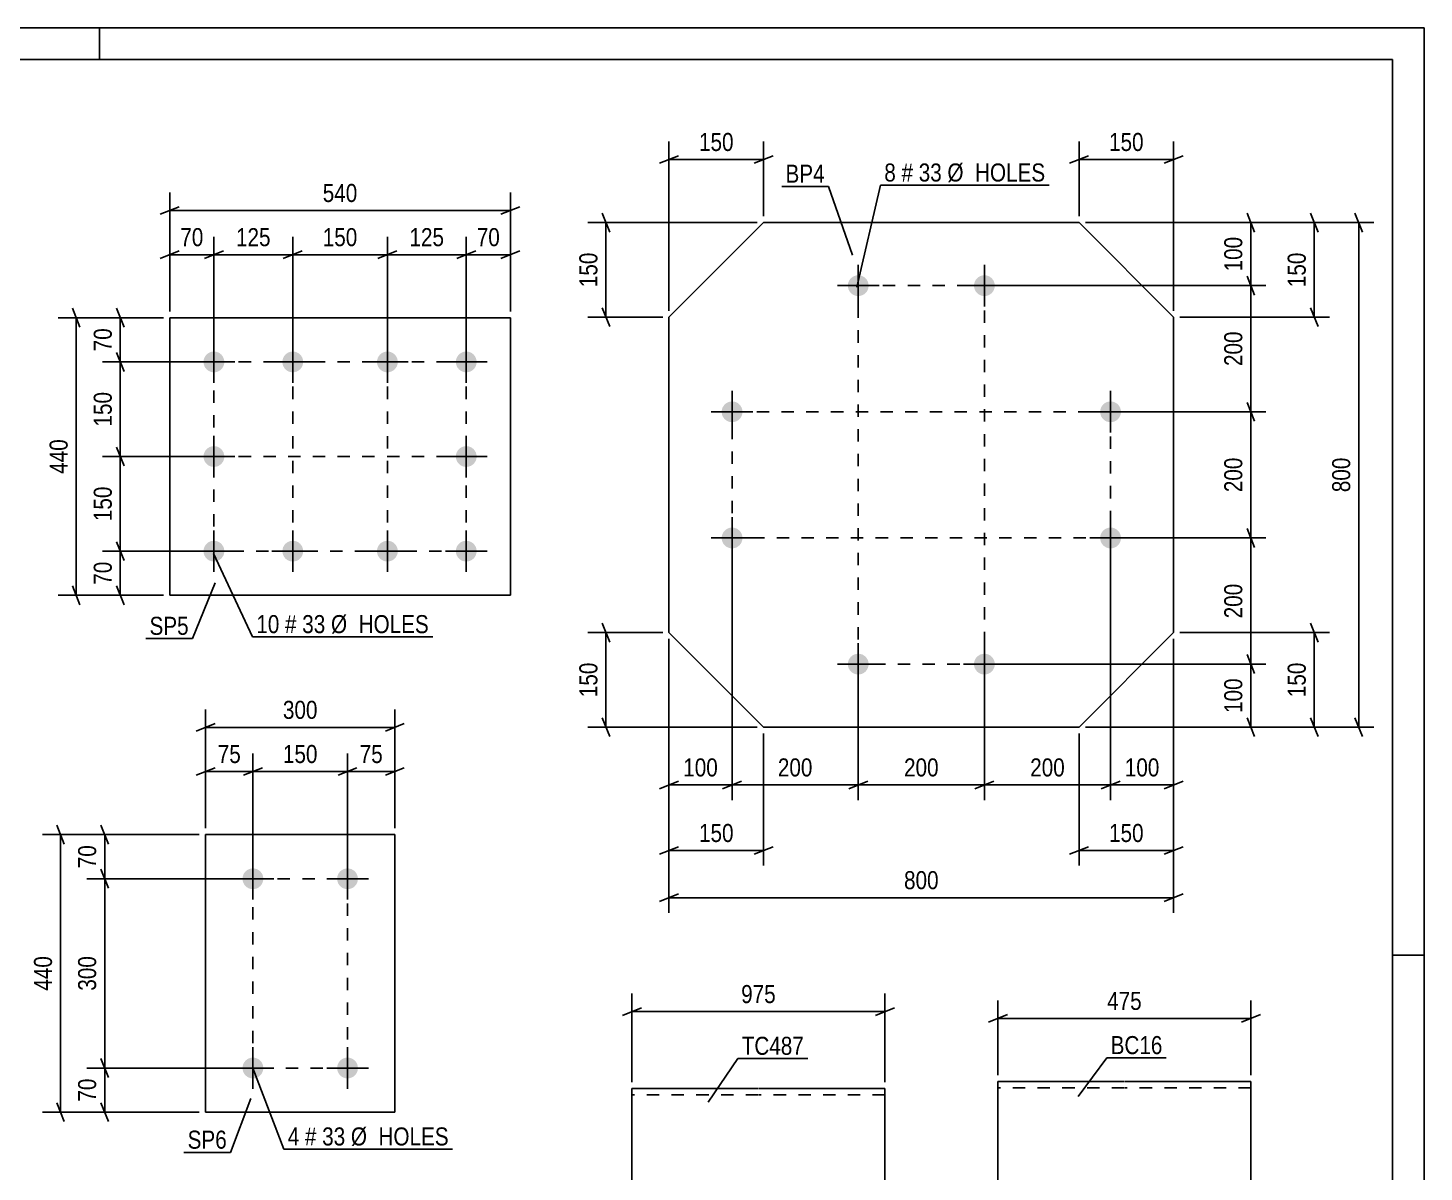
# Model space of a CAD drawing. Header units: millimetres. Extents: x 0 to 841, y 0 to 594.
# Drawn here: x 619.7 to 841, y 412.6 to 594 of the extents above; entities that cross this region are included whole.
import ezdxf

# ---------------------------------------------------------------- set-up
doc = ezdxf.new("R2010")
doc.units = ezdxf.units.MM
doc.linetypes.add('DXK_LINE_DOT2', pattern=[3.9198, 1.9599, -1.9599])
doc.styles.add('Arial Narrow', font='ARIALN.TTF', dxfattribs={"height": 0.2})

# ---------------------------------------------------------------- blocks, each defined once
blk = doc.blocks.new('Unknown-284933679-1134')
at = {"color": 5, "linetype": 'Continuous'}
for p, q in [((841, 594), (0, 594)), ((631, 589), (631, 594)), ((841, 0), (841, 594)), ((836, 589), (5, 589)), ((836, 5), (836, 589)), ((841, 447), (836, 447))]:
    blk.add_line(p, q, dxfattribs=at)
blk = doc.blocks.new('Part-284933679-14686 - 14685')
at = {"color": 2, "linetype": 'Continuous'}
for p, q in [((735.43, 425.87), (715.43, 425.87)), ((715.43, 397.87), (715.43, 425.87)), ((755.53, 425.87), (735.53, 425.87)), ((755.53, 425.87), (755.53, 395.87)), ((715.43, 395.87), (715.43, 397.87)), ((735.43, 395.87), (715.43, 395.87)), ((755.53, 395.87), (735.53, 395.87))]:
    blk.add_line(p, q, dxfattribs=at)
at = {"color": 7, "linetype": 'DXK_LINE_DOT2'}
for p, q in [((735.43, 424.87), (715.43, 424.87)), ((755.53, 424.87), (735.53, 424.87)), ((715.43, 396.02), (715.43, 397.87)), ((715.43, 396.87), (715.43, 396.95)), ((735.43, 396.87), (715.43, 396.87)), ((755.53, 396.87), (735.53, 396.87)), ((755.53, 396.87), (755.53, 396.95))]:
    blk.add_line(p, q, dxfattribs=at)
blk = doc.blocks.new('Part-284933679-14694 - 14693')
at = {"color": 2, "linetype": 'Continuous'}
for p, q in [((793.45, 426.97), (773.45, 426.97)), ((773.45, 398.97), (773.45, 426.97)), ((813.55, 426.97), (793.55, 426.97)), ((813.55, 426.97), (813.55, 424.97)), ((813.55, 398.97), (813.55, 424.97)), ((773.45, 398.97), (773.45, 396.97)), ((813.55, 396.97), (813.55, 398.97)), ((773.45, 396.97), (793.45, 396.97)), ((793.55, 396.97), (813.55, 396.97))]:
    blk.add_line(p, q, dxfattribs=at)
at = {"color": 7, "linetype": 'DXK_LINE_DOT2'}
for p, q in [((793.45, 425.97), (773.45, 425.97)), ((813.55, 425.97), (793.55, 425.97)), ((813.55, 424.97), (813.55, 426.82)), ((773.45, 397.12), (773.45, 398.97)), ((813.55, 398.05), (813.55, 398.59)), ((773.45, 397.97), (773.45, 398.05)), ((793.45, 397.97), (773.45, 397.97)), ((813.55, 397.97), (793.55, 397.97)), ((813.55, 397.97), (813.55, 398.05))]:
    blk.add_line(p, q, dxfattribs=at)
blk = doc.blocks.new('Part-284933679-14702 - 14701')
at = {"color": 2, "linetype": 'Continuous'}
for p, q in [((736.3, 563.14), (721.3, 548.14)), ((786.31, 563.14), (736.3, 563.14)), ((786.31, 563.14), (801.3, 548.14)), ((721.3, 548.14), (721.3, 498.14)), ((801.3, 548.14), (801.3, 498.14)), ((736.3, 483.14), (721.3, 498.14)), ((786.31, 483.14), (801.3, 498.14)), ((736.3, 483.14), (786.31, 483.14))]:
    blk.add_line(p, q, dxfattribs=at)
blk = doc.blocks.new('Bolt-284933679-14703 - 14701')
at = {"linetype": 'Continuous'}
for points in [[(751.3, 554.79, -1), (751.3, 551.49, -1)], [(771.3, 554.79, -1), (771.3, 551.49, -1)], [(731.3, 534.79, -1), (731.3, 531.49, -1)], [(791.3, 534.79, -1), (791.3, 531.49, -1)], [(731.3, 514.79, -1), (731.3, 511.49, -1)], [(791.3, 514.79, -1), (791.3, 511.49, -1)], [(751.3, 494.79, -1), (751.3, 491.49, -1)], [(771.3, 494.79, -1), (771.3, 491.49, -1)]]:
    blk.add_hatch(color=1, dxfattribs=at).paths.add_polyline_path(points)
at = {"color": 1, "linetype": 'Continuous'}
for p, q in [((751.3, 556.44), (751.3, 549.84)), ((771.3, 556.44), (771.3, 549.84)), ((748, 553.14), (754.6, 553.14)), ((768, 553.14), (774.6, 553.14)), ((731.3, 536.44), (731.3, 529.84)), ((791.3, 536.44), (791.3, 529.84)), ((728, 533.14), (734.6, 533.14)), ((788, 533.14), (794.6, 533.14)), ((731.3, 516.44), (731.3, 509.84)), ((791.3, 516.44), (791.3, 509.84)), ((728, 513.14), (734.6, 513.14)), ((788, 513.14), (794.6, 513.14)), ((751.3, 496.44), (751.3, 489.84)), ((771.3, 496.44), (771.3, 489.84)), ((748, 493.14), (754.6, 493.14)), ((768, 493.14), (774.6, 493.14))]:
    blk.add_line(p, q, dxfattribs=at)
blk = doc.blocks.new('Part-284933679-14773 - 14772')
at = {"color": 2, "linetype": 'Continuous'}
for p, q in [((647.84, 422.11), (647.84, 466.11)), ((647.84, 466.11), (677.84, 466.11)), ((677.84, 466.11), (677.84, 422.11)), ((677.84, 422.11), (647.84, 422.11))]:
    blk.add_line(p, q, dxfattribs=at)
blk = doc.blocks.new('Bolt-284933679-14774 - 14772')
at = {"linetype": 'Continuous'}
for points in [[(655.34, 460.76, -1), (655.34, 457.46, -1)], [(670.34, 460.76, -1), (670.34, 457.46, -1)], [(655.34, 430.76, -1), (655.34, 427.46, -1)], [(670.34, 430.76, -1), (670.34, 427.46, -1)]]:
    blk.add_hatch(color=1, dxfattribs=at).paths.add_polyline_path(points)
at = {"color": 1, "linetype": 'Continuous'}
for p, q in [((655.34, 462.41), (655.34, 455.81)), ((670.34, 462.41), (670.34, 455.81)), ((652.04, 459.11), (658.64, 459.11)), ((667.04, 459.11), (673.64, 459.11)), ((655.34, 432.41), (655.34, 425.81)), ((670.34, 432.41), (670.34, 425.81)), ((652.04, 429.11), (658.64, 429.11)), ((667.04, 429.11), (673.64, 429.11))]:
    blk.add_line(p, q, dxfattribs=at)
blk = doc.blocks.new('Bolt-284933679-14783 - 14781')
at = {"linetype": 'Continuous'}
for points in [[(649.16, 542.7, -1), (649.16, 539.4, -1)], [(661.66, 542.7, -1), (661.66, 539.4, -1)], [(676.66, 542.7, -1), (676.66, 539.4, -1)], [(689.16, 542.7, -1), (689.16, 539.4, -1)], [(649.16, 527.7, -1), (649.16, 524.4, -1)], [(689.16, 527.7, -1), (689.16, 524.4, -1)], [(649.16, 512.7, -1), (649.16, 509.4, -1)], [(661.66, 512.7, -1), (661.66, 509.4, -1)], [(676.66, 512.7, -1), (676.66, 509.4, -1)], [(689.16, 512.7, -1), (689.16, 509.4, -1)]]:
    blk.add_hatch(color=1, dxfattribs=at).paths.add_polyline_path(points)
at = {"color": 1, "linetype": 'Continuous'}
for p, q in [((649.16, 544.35), (649.16, 537.75)), ((661.66, 544.35), (661.66, 537.75)), ((676.66, 544.35), (676.66, 537.75)), ((689.16, 544.35), (689.16, 537.75)), ((645.86, 541.05), (652.46, 541.05)), ((658.36, 541.05), (664.96, 541.05)), ((673.36, 541.05), (679.96, 541.05)), ((685.86, 541.05), (692.46, 541.05)), ((649.16, 529.35), (649.16, 522.75)), ((689.16, 529.35), (689.16, 522.75)), ((645.86, 526.05), (652.46, 526.05)), ((685.86, 526.05), (692.46, 526.05)), ((649.16, 514.35), (649.16, 507.75)), ((661.66, 514.35), (661.66, 507.75)), ((676.66, 514.35), (676.66, 507.75)), ((689.16, 514.35), (689.16, 507.75)), ((645.86, 511.05), (652.46, 511.05)), ((658.36, 511.05), (664.96, 511.05)), ((673.36, 511.05), (679.96, 511.05)), ((685.86, 511.05), (692.46, 511.05))]:
    blk.add_line(p, q, dxfattribs=at)
blk = doc.blocks.new('Part-284933679-14782 - 14781')
at = {"color": 2, "linetype": 'Continuous'}
for p, q in [((642.16, 504.05), (642.16, 548.05)), ((642.16, 548.05), (696.16, 548.05)), ((696.16, 548.05), (696.16, 504.05)), ((696.16, 504.05), (642.16, 504.05))]:
    blk.add_line(p, q, dxfattribs=at)
blk = doc.blocks.new('Rectangle-284933679-16985 - 14701')
at = {"color": 1, "linetype": 'DXK_LINE_DOT2'}
blk.add_lwpolyline([(751.3, 553.14), (771.3, 553.14), (771.3, 493.14), (751.3, 493.14), (751.3, 553.14)], close=True, dxfattribs=at)
blk = doc.blocks.new('Rectangle-284933679-17018 - 14772')
at = {"color": 1, "linetype": 'DXK_LINE_DOT2'}
blk.add_lwpolyline([(655.34, 459.11), (670.34, 459.11), (670.34, 429.11), (655.34, 429.11), (655.34, 459.11)], close=True, dxfattribs=at)
blk = doc.blocks.new('Rectangle-284933679-16954 - 14781')
at = {"color": 1, "linetype": 'DXK_LINE_DOT2'}
blk.add_lwpolyline([(649.16, 541.05), (689.16, 541.05), (689.16, 511.05), (649.16, 511.05), (649.16, 541.05)], close=True, dxfattribs=at)
blk = doc.blocks.new('Rectangle-284933679-16995 - 14701')
at = {"color": 1, "linetype": 'DXK_LINE_DOT2'}
blk.add_lwpolyline([(731.3, 533.14), (791.3, 533.14), (791.3, 513.14), (731.3, 513.14), (731.3, 533.14)], close=True, dxfattribs=at)
blk = doc.blocks.new('Line-284933679-16964 - 14781')
at = {"color": 1, "linetype": 'DXK_LINE_DOT2'}
blk.add_line((661.66, 541.05), (661.66, 511.05), dxfattribs=at)
blk = doc.blocks.new('Line-284933679-16971 - 14781')
at = {"color": 1, "linetype": 'DXK_LINE_DOT2'}
blk.add_line((676.66, 541.05), (676.66, 511.05), dxfattribs=at)
blk = doc.blocks.new('Line-284933679-16978 - 14781')
at = {"color": 1, "linetype": 'DXK_LINE_DOT2'}
blk.add_line((649.16, 526.05), (689.16, 526.05), dxfattribs=at)
blk = doc.blocks.new('StraightDimension-284933679-14962 - 14685')
at = {"color": 7, "linetype": 'Continuous'}
for p, q in [((715.43, 426.87), (715.43, 440.9)), ((755.53, 426.87), (755.53, 440.9)), ((716.93, 438.65), (713.93, 437.45)), ((754.03, 437.45), (757.03, 438.65)), ((715.43, 438.05), (755.53, 438.05))]:
    blk.add_line(p, q, dxfattribs=at)
at = {"color": 0}
blk.add_wipeout([(738.82, 438.8), (738.82, 443), (732.14, 443), (732.14, 438.8)], dxfattribs=at)
at = {"color": 3, "style": 'Arial Narrow'}
blk.add_text('975', height=2.863, dxfattribs=at).set_placement((732.74, 439.4))
blk = doc.blocks.new('StraightDimension-284933679-14966 - 14693')
at = {"color": 7, "linetype": 'Continuous'}
for p, q in [((773.45, 427.97), (773.45, 439.82)), ((813.55, 427.97), (813.55, 439.82)), ((774.95, 437.57), (771.95, 436.37)), ((773.45, 436.97), (813.55, 436.97)), ((812.05, 436.37), (815.05, 437.57))]:
    blk.add_line(p, q, dxfattribs=at)
at = {"color": 0}
blk.add_wipeout([(796.84, 437.72), (796.84, 441.92), (790.16, 441.92), (790.16, 437.72)], dxfattribs=at)
at = {"color": 3, "style": 'Arial Narrow'}
blk.add_text('475', height=2.863, dxfattribs=at).set_placement((790.76, 438.32))
blk = doc.blocks.new('StraightDimension-284933679-14970 - 14701')
at = {"color": 7, "linetype": 'Continuous'}
for p, q in [((786.31, 564.14), (786.31, 575.99)), ((801.3, 549.14), (801.3, 575.99)), ((787.81, 573.74), (784.81, 572.54)), ((799.8, 572.54), (802.8, 573.74)), ((786.31, 573.14), (801.3, 573.14))]:
    blk.add_line(p, q, dxfattribs=at)
at = {"color": 0}
blk.add_wipeout([(797.15, 573.89), (797.15, 578.09), (790.46, 578.09), (790.46, 573.89)], dxfattribs=at)
at = {"color": 3, "style": 'Arial Narrow'}
blk.add_text('150', height=2.863, dxfattribs=at).set_placement((791.06, 574.49))
blk = doc.blocks.new('StraightDimension-284933679-22085 - 14701')
at = {"color": 7, "linetype": 'Continuous'}
for p, q in [((791.3, 512.14), (791.3, 471.58)), ((771.3, 492.14), (771.3, 471.58)), ((772.8, 474.58), (769.8, 473.38)), ((771.3, 473.98), (791.3, 473.98)), ((789.8, 473.38), (792.8, 474.58))]:
    blk.add_line(p, q, dxfattribs=at)
at = {"color": 0}
blk.add_wipeout([(784.65, 474.73), (784.65, 478.93), (777.96, 478.93), (777.96, 474.73)], dxfattribs=at)
at = {"color": 3, "style": 'Arial Narrow'}
blk.add_text('200', height=2.863, dxfattribs=at).set_placement((778.56, 475.33))
blk = doc.blocks.new('StraightDimension-284933679-14974 - 14701')
at = {"color": 7, "linetype": 'Continuous'}
for p, q in [((721.3, 549.14), (721.3, 575.99)), ((736.3, 564.14), (736.3, 575.99)), ((722.8, 573.74), (719.8, 572.54)), ((734.8, 572.54), (737.8, 573.74)), ((721.3, 573.14), (736.3, 573.14))]:
    blk.add_line(p, q, dxfattribs=at)
at = {"color": 0}
blk.add_wipeout([(732.15, 573.89), (732.15, 578.09), (725.46, 578.09), (725.46, 573.89)], dxfattribs=at)
at = {"color": 3, "style": 'Arial Narrow'}
blk.add_text('150', height=2.863, dxfattribs=at).set_placement((726.06, 574.49))
blk = doc.blocks.new('StraightDimension-284933679-14978 - 14701')
at = {"color": 7, "linetype": 'Continuous'}
for p, q in [((801.3, 497.14), (801.3, 461.19)), ((786.31, 482.14), (786.31, 461.19)), ((787.81, 464.19), (784.81, 462.99)), ((786.31, 463.59), (801.3, 463.59)), ((799.8, 462.99), (802.8, 464.19))]:
    blk.add_line(p, q, dxfattribs=at)
at = {"color": 0}
blk.add_wipeout([(797.15, 464.34), (797.15, 468.54), (790.46, 468.54), (790.46, 464.34)], dxfattribs=at)
at = {"color": 3, "style": 'Arial Narrow'}
blk.add_text('150', height=2.863, dxfattribs=at).set_placement((791.06, 464.94))
blk = doc.blocks.new('StraightDimension-284933679-15046 - 14701')
at = {"color": 7, "linetype": 'Continuous'}
for p, q in [((831.24, 561.64), (830.04, 564.64)), ((787.31, 563.14), (833.04, 563.14)), ((830.64, 483.14), (830.64, 563.14)), ((787.31, 483.14), (833.04, 483.14)), ((830.04, 484.64), (831.24, 481.64))]:
    blk.add_line(p, q, dxfattribs=at)
at = {"color": 0}
blk.add_wipeout([(829.89, 526.48), (825.69, 526.48), (825.69, 519.8), (829.89, 519.8)], dxfattribs=at)
at = {"color": 3, "style": 'Arial Narrow'}
blk.add_text('800', height=2.863, rotation=90.0002, dxfattribs=at).set_placement((829.29, 520.4))
blk = doc.blocks.new('StraightDimension-284933679-14982 - 14701')
at = {"color": 7, "linetype": 'Continuous'}
for p, q in [((721.3, 497.14), (721.3, 461.19)), ((736.3, 482.14), (736.3, 461.19)), ((722.8, 464.19), (719.8, 462.99)), ((721.3, 463.59), (736.3, 463.59)), ((734.8, 462.99), (737.8, 464.19))]:
    blk.add_line(p, q, dxfattribs=at)
at = {"color": 0}
blk.add_wipeout([(732.15, 464.34), (732.15, 468.54), (725.46, 468.54), (725.46, 464.34)], dxfattribs=at)
at = {"color": 3, "style": 'Arial Narrow'}
blk.add_text('150', height=2.863, dxfattribs=at).set_placement((726.06, 464.94))
blk = doc.blocks.new('StraightDimension-284933679-14986 - 14701')
at = {"color": 7, "linetype": 'Continuous'}
for p, q in [((711.9, 561.64), (710.7, 564.64)), ((735.3, 563.14), (708.45, 563.14)), ((711.3, 548.14), (711.3, 563.14)), ((710.7, 549.64), (711.9, 546.64)), ((720.3, 548.14), (708.45, 548.14))]:
    blk.add_line(p, q, dxfattribs=at)
at = {"color": 0}
blk.add_wipeout([(710.55, 558.98), (706.35, 558.98), (706.35, 552.3), (710.55, 552.3)], dxfattribs=at)
at = {"color": 3, "style": 'Arial Narrow'}
blk.add_text('150', height=2.863, rotation=90.0002, dxfattribs=at).set_placement((709.95, 552.9))
blk = doc.blocks.new('StraightDimension-284933679-14990 - 14701')
at = {"color": 7, "linetype": 'Continuous'}
for p, q in [((720.3, 498.14), (708.45, 498.14)), ((711.9, 496.64), (710.7, 499.64)), ((711.3, 483.14), (711.3, 498.14)), ((735.3, 483.14), (708.45, 483.14)), ((710.7, 484.64), (711.9, 481.64))]:
    blk.add_line(p, q, dxfattribs=at)
at = {"color": 0}
blk.add_wipeout([(710.55, 493.98), (706.35, 493.98), (706.35, 487.3), (710.55, 487.3)], dxfattribs=at)
at = {"color": 3, "style": 'Arial Narrow'}
blk.add_text('150', height=2.863, rotation=90.0002, dxfattribs=at).set_placement((709.95, 487.9))
blk = doc.blocks.new('StraightDimension-284933679-14994 - 14701')
at = {"color": 7, "linetype": 'Continuous'}
for p, q in [((824.19, 561.64), (822.99, 564.64)), ((787.31, 563.14), (825.99, 563.14)), ((823.59, 548.14), (823.59, 563.14)), ((822.99, 549.64), (824.19, 546.64)), ((802.3, 548.14), (825.99, 548.14))]:
    blk.add_line(p, q, dxfattribs=at)
at = {"color": 0}
blk.add_wipeout([(822.84, 558.98), (818.64, 558.98), (818.64, 552.3), (822.84, 552.3)], dxfattribs=at)
at = {"color": 3, "style": 'Arial Narrow'}
blk.add_text('150', height=2.863, rotation=90.0002, dxfattribs=at).set_placement((822.24, 552.9))
blk = doc.blocks.new('StraightDimension-284933679-14998 - 14701')
at = {"color": 7, "linetype": 'Continuous'}
for p, q in [((802.3, 498.14), (825.99, 498.14)), ((824.19, 496.64), (822.99, 499.64)), ((823.59, 483.14), (823.59, 498.14)), ((787.31, 483.14), (825.99, 483.14)), ((822.99, 484.64), (824.19, 481.64))]:
    blk.add_line(p, q, dxfattribs=at)
at = {"color": 0}
blk.add_wipeout([(822.84, 493.98), (818.64, 493.98), (818.64, 487.3), (822.84, 487.3)], dxfattribs=at)
at = {"color": 3, "style": 'Arial Narrow'}
blk.add_text('150', height=2.863, rotation=90.0002, dxfattribs=at).set_placement((822.24, 487.9))
blk = doc.blocks.new('StraightDimension-284933679-15002 - 14701')
at = {"color": 7, "linetype": 'Continuous'}
for p, q in [((791.3, 512.14), (791.3, 471.58)), ((801.3, 497.14), (801.3, 471.58)), ((789.8, 473.38), (792.8, 474.58)), ((791.3, 473.98), (801.3, 473.98)), ((802.8, 474.58), (799.8, 473.38))]:
    blk.add_line(p, q, dxfattribs=at)
at = {"color": 0}
blk.add_wipeout([(799.65, 474.73), (799.65, 478.93), (792.96, 478.93), (792.96, 474.73)], dxfattribs=at)
at = {"color": 3, "style": 'Arial Narrow'}
blk.add_text('100', height=2.863, dxfattribs=at).set_placement((793.56, 475.33))
blk = doc.blocks.new('StraightDimension-284933679-15006 - 14701')
at = {"color": 7, "linetype": 'Continuous'}
for p, q in [((731.3, 512.14), (731.3, 471.58)), ((721.3, 497.14), (721.3, 471.58)), ((719.8, 473.38), (722.8, 474.58)), ((721.3, 473.98), (731.3, 473.98)), ((732.8, 474.58), (729.8, 473.38))]:
    blk.add_line(p, q, dxfattribs=at)
at = {"color": 0}
blk.add_wipeout([(729.65, 474.73), (729.65, 478.93), (722.96, 478.93), (722.96, 474.73)], dxfattribs=at)
at = {"color": 3, "style": 'Arial Narrow'}
blk.add_text('100', height=2.863, dxfattribs=at).set_placement((723.56, 475.33))
blk = doc.blocks.new('StraightDimension-284933679-15022 - 14701')
at = {"color": 7, "linetype": 'Continuous'}
for p, q in [((721.3, 497.14), (721.3, 453.71)), ((801.3, 497.14), (801.3, 453.71)), ((722.8, 456.71), (719.8, 455.51)), ((721.3, 456.11), (801.3, 456.11)), ((799.8, 455.51), (802.8, 456.71))]:
    blk.add_line(p, q, dxfattribs=at)
at = {"color": 0}
blk.add_wipeout([(764.65, 456.86), (764.65, 461.06), (757.96, 461.06), (757.96, 456.86)], dxfattribs=at)
at = {"color": 3, "style": 'Arial Narrow'}
blk.add_text('800', height=2.863, dxfattribs=at).set_placement((758.56, 457.46))
blk = doc.blocks.new('StraightDimension-284933679-15026 - 14701')
at = {"color": 7, "linetype": 'Continuous'}
for p, q in [((812.93, 564.64), (814.13, 561.64)), ((787.31, 563.14), (815.93, 563.14)), ((813.53, 553.14), (813.53, 563.14)), ((814.13, 551.64), (812.93, 554.64)), ((772.3, 553.14), (815.93, 553.14))]:
    blk.add_line(p, q, dxfattribs=at)
at = {"color": 0}
blk.add_wipeout([(812.78, 561.48), (808.58, 561.48), (808.58, 554.8), (812.78, 554.8)], dxfattribs=at)
at = {"color": 3, "style": 'Arial Narrow'}
blk.add_text('100', height=2.863, rotation=90.0002, dxfattribs=at).set_placement((812.18, 555.4))
blk = doc.blocks.new('StraightDimension-284933679-15030 - 14701')
at = {"color": 7, "linetype": 'Continuous'}
for p, q in [((812.93, 494.64), (814.13, 491.64)), ((772.3, 493.14), (815.93, 493.14)), ((813.53, 483.14), (813.53, 493.14)), ((787.31, 483.14), (815.93, 483.14)), ((814.13, 481.64), (812.93, 484.64))]:
    blk.add_line(p, q, dxfattribs=at)
at = {"color": 0}
blk.add_wipeout([(812.78, 491.48), (808.58, 491.48), (808.58, 484.8), (812.78, 484.8)], dxfattribs=at)
at = {"color": 3, "style": 'Arial Narrow'}
blk.add_text('100', height=2.863, rotation=90.0002, dxfattribs=at).set_placement((812.18, 485.4))
blk = doc.blocks.new('StraightDimension-284933679-22081 - 14701')
at = {"color": 7, "linetype": 'Continuous'}
for p, q in [((731.3, 512.14), (731.3, 471.58)), ((751.3, 492.14), (751.3, 471.58)), ((732.8, 474.58), (729.8, 473.38)), ((731.3, 473.98), (751.3, 473.98)), ((749.8, 473.38), (752.8, 474.58))]:
    blk.add_line(p, q, dxfattribs=at)
at = {"color": 0}
blk.add_wipeout([(744.65, 474.73), (744.65, 478.93), (737.96, 478.93), (737.96, 474.73)], dxfattribs=at)
at = {"color": 3, "style": 'Arial Narrow'}
blk.add_text('200', height=2.863, dxfattribs=at).set_placement((738.56, 475.33))
blk = doc.blocks.new('StraightDimension-284933679-22083 - 14701')
at = {"color": 7, "linetype": 'Continuous'}
for p, q in [((751.3, 492.14), (751.3, 471.58)), ((771.3, 492.14), (771.3, 471.58)), ((752.8, 474.58), (749.8, 473.38)), ((751.3, 473.98), (771.3, 473.98)), ((769.8, 473.38), (772.8, 474.58))]:
    blk.add_line(p, q, dxfattribs=at)
at = {"color": 0}
blk.add_wipeout([(764.65, 474.73), (764.65, 478.93), (757.96, 478.93), (757.96, 474.73)], dxfattribs=at)
at = {"color": 3, "style": 'Arial Narrow'}
blk.add_text('200', height=2.863, dxfattribs=at).set_placement((758.56, 475.33))
blk = doc.blocks.new('StraightDimension-284933679-22087 - 14701')
at = {"color": 7, "linetype": 'Continuous'}
for p, q in [((814.13, 511.64), (812.93, 514.64)), ((792.3, 513.14), (815.93, 513.14)), ((813.53, 493.14), (813.53, 513.14)), ((812.93, 494.64), (814.13, 491.64)), ((772.3, 493.14), (815.93, 493.14))]:
    blk.add_line(p, q, dxfattribs=at)
at = {"color": 0}
blk.add_wipeout([(812.78, 506.48), (808.58, 506.48), (808.58, 499.8), (812.78, 499.8)], dxfattribs=at)
at = {"color": 3, "style": 'Arial Narrow'}
blk.add_text('200', height=2.863, rotation=90.0002, dxfattribs=at).set_placement((812.18, 500.4))
blk = doc.blocks.new('StraightDimension-284933679-22089 - 14701')
at = {"color": 7, "linetype": 'Continuous'}
for p, q in [((814.13, 531.64), (812.93, 534.64)), ((792.3, 533.14), (815.93, 533.14)), ((813.53, 513.14), (813.53, 533.14)), ((812.93, 514.64), (814.13, 511.64)), ((792.3, 513.14), (815.93, 513.14))]:
    blk.add_line(p, q, dxfattribs=at)
at = {"color": 0}
blk.add_wipeout([(812.78, 526.48), (808.58, 526.48), (808.58, 519.8), (812.78, 519.8)], dxfattribs=at)
at = {"color": 3, "style": 'Arial Narrow'}
blk.add_text('200', height=2.863, rotation=90.0002, dxfattribs=at).set_placement((812.18, 520.4))
blk = doc.blocks.new('StraightDimension-284933679-22091 - 14701')
at = {"color": 7, "linetype": 'Continuous'}
for p, q in [((814.13, 551.64), (812.93, 554.64)), ((772.3, 553.14), (815.93, 553.14)), ((813.53, 533.14), (813.53, 553.14)), ((812.93, 534.64), (814.13, 531.64)), ((792.3, 533.14), (815.93, 533.14))]:
    blk.add_line(p, q, dxfattribs=at)
at = {"color": 0}
blk.add_wipeout([(812.78, 546.48), (808.58, 546.48), (808.58, 539.8), (812.78, 539.8)], dxfattribs=at)
at = {"color": 3, "style": 'Arial Narrow'}
blk.add_text('200', height=2.863, rotation=90.0002, dxfattribs=at).set_placement((812.18, 540.4))
blk = doc.blocks.new('StraightDimension-284933679-15155 - 14772')
at = {"color": 7, "linetype": 'Continuous'}
for p, q in [((632.44, 457.61), (631.24, 460.61)), ((654.34, 459.11), (628.99, 459.11)), ((631.84, 429.11), (631.84, 459.11)), ((631.24, 430.61), (632.44, 427.61)), ((654.34, 429.11), (628.99, 429.11))]:
    blk.add_line(p, q, dxfattribs=at)
at = {"color": 0}
blk.add_wipeout([(631.09, 447.45), (626.89, 447.45), (626.89, 440.77), (631.09, 440.77)], dxfattribs=at)
at = {"color": 3, "style": 'Arial Narrow'}
blk.add_text('300', height=2.863, rotation=90.0002, dxfattribs=at).set_placement((630.49, 441.37))
blk = doc.blocks.new('StraightDimension-284933679-15156 - 14772')
at = {"color": 7, "linetype": 'Continuous'}
for p, q in [((631.24, 430.61), (632.44, 427.61)), ((654.34, 429.11), (628.99, 429.11)), ((631.84, 422.11), (631.84, 429.11)), ((632.44, 420.61), (631.24, 423.61)), ((646.84, 422.11), (628.99, 422.11))]:
    blk.add_line(p, q, dxfattribs=at)
at = {"color": 0}
blk.add_wipeout([(631.09, 428.04), (626.89, 428.04), (626.89, 423.18), (631.09, 423.18)], dxfattribs=at)
at = {"color": 3, "style": 'Arial Narrow'}
blk.add_text('70', height=2.863, rotation=90.0002, dxfattribs=at).set_placement((630.49, 423.78))
blk = doc.blocks.new('StraightDimension-284933679-15154 - 14772')
at = {"color": 7, "linetype": 'Continuous'}
for p, q in [((631.24, 467.61), (632.44, 464.61)), ((646.84, 466.11), (628.99, 466.11)), ((631.84, 459.11), (631.84, 466.11)), ((632.44, 457.61), (631.24, 460.61)), ((654.34, 459.11), (628.99, 459.11))]:
    blk.add_line(p, q, dxfattribs=at)
at = {"color": 0}
blk.add_wipeout([(631.09, 465.04), (626.89, 465.04), (626.89, 460.18), (631.09, 460.18)], dxfattribs=at)
at = {"color": 3, "style": 'Arial Narrow'}
blk.add_text('70', height=2.863, rotation=90.0002, dxfattribs=at).set_placement((630.49, 460.78))
blk = doc.blocks.new('StraightDimension-284933679-15166 - 14772')
at = {"color": 7, "linetype": 'Continuous'}
for p, q in [((625.44, 464.61), (624.24, 467.61)), ((646.84, 466.11), (621.99, 466.11)), ((624.84, 422.11), (624.84, 466.11)), ((624.24, 423.61), (625.44, 420.61)), ((646.84, 422.11), (621.99, 422.11))]:
    blk.add_line(p, q, dxfattribs=at)
at = {"color": 0}
blk.add_wipeout([(624.09, 447.45), (619.89, 447.45), (619.89, 440.77), (624.09, 440.77)], dxfattribs=at)
at = {"color": 3, "style": 'Arial Narrow'}
blk.add_text('440', height=2.863, rotation=90.0002, dxfattribs=at).set_placement((623.49, 441.37))
blk = doc.blocks.new('StraightDimension-284933679-15170 - 14772')
at = {"color": 7, "linetype": 'Continuous'}
for p, q in [((670.34, 460.11), (670.34, 478.96)), ((677.84, 467.11), (677.84, 478.96)), ((668.84, 475.51), (671.84, 476.71)), ((670.34, 476.11), (677.84, 476.11)), ((679.34, 476.71), (676.34, 475.51))]:
    blk.add_line(p, q, dxfattribs=at)
at = {"color": 0}
blk.add_wipeout([(676.52, 476.86), (676.52, 481.06), (671.67, 481.06), (671.67, 476.86)], dxfattribs=at)
at = {"color": 3, "style": 'Arial Narrow'}
blk.add_text('75', height=2.863, dxfattribs=at).set_placement((672.27, 477.46))
blk = doc.blocks.new('StraightDimension-284933679-15171 - 14772')
at = {"color": 7, "linetype": 'Continuous'}
for p, q in [((655.34, 460.11), (655.34, 478.96)), ((670.34, 460.11), (670.34, 478.96)), ((656.84, 476.71), (653.84, 475.51)), ((655.34, 476.11), (670.34, 476.11)), ((668.84, 475.51), (671.84, 476.71))]:
    blk.add_line(p, q, dxfattribs=at)
at = {"color": 0}
blk.add_wipeout([(666.19, 476.86), (666.19, 481.06), (659.5, 481.06), (659.5, 476.86)], dxfattribs=at)
at = {"color": 3, "style": 'Arial Narrow'}
blk.add_text('150', height=2.863, dxfattribs=at).set_placement((660.1, 477.46))
blk = doc.blocks.new('StraightDimension-284933679-15172 - 14772')
at = {"color": 7, "linetype": 'Continuous'}
for p, q in [((647.84, 467.11), (647.84, 478.96)), ((655.34, 460.11), (655.34, 478.96)), ((646.34, 475.51), (649.34, 476.71)), ((647.84, 476.11), (655.34, 476.11)), ((656.84, 476.71), (653.84, 475.51))]:
    blk.add_line(p, q, dxfattribs=at)
at = {"color": 0}
blk.add_wipeout([(654.02, 476.86), (654.02, 481.06), (649.17, 481.06), (649.17, 476.86)], dxfattribs=at)
at = {"color": 3, "style": 'Arial Narrow'}
blk.add_text('75', height=2.863, dxfattribs=at).set_placement((649.77, 477.46))
blk = doc.blocks.new('StraightDimension-284933679-15182 - 14772')
at = {"color": 7, "linetype": 'Continuous'}
for p, q in [((647.84, 467.11), (647.84, 485.96)), ((677.84, 467.11), (677.84, 485.96)), ((649.34, 483.71), (646.34, 482.51)), ((647.84, 483.11), (677.84, 483.11)), ((676.34, 482.51), (679.34, 483.71))]:
    blk.add_line(p, q, dxfattribs=at)
at = {"color": 0}
blk.add_wipeout([(666.19, 483.86), (666.19, 488.06), (659.5, 488.06), (659.5, 483.86)], dxfattribs=at)
at = {"color": 3, "style": 'Arial Narrow'}
blk.add_text('300', height=2.863, dxfattribs=at).set_placement((660.1, 484.46))
blk = doc.blocks.new('StraightDimension-284933679-22142 - 14781')
at = {"color": 7, "linetype": 'Continuous'}
for p, q in [((649.16, 542.05), (649.16, 560.9)), ((661.66, 542.05), (661.66, 560.9)), ((647.66, 557.45), (650.66, 558.65)), ((649.16, 558.05), (661.66, 558.05)), ((663.16, 558.65), (660.16, 557.45))]:
    blk.add_line(p, q, dxfattribs=at)
at = {"color": 0}
blk.add_wipeout([(658.75, 558.8), (658.75, 563), (652.06, 563), (652.06, 558.8)], dxfattribs=at)
at = {"color": 3, "style": 'Arial Narrow'}
blk.add_text('125', height=2.863, dxfattribs=at).set_placement((652.66, 559.4))
blk = doc.blocks.new('StraightDimension-284933679-15186 - 14781')
at = {"color": 7, "linetype": 'Continuous'}
for p, q in [((633.72, 549.55), (634.92, 546.55)), ((641.16, 548.05), (631.47, 548.05)), ((634.32, 541.05), (634.32, 548.05)), ((634.92, 539.55), (633.72, 542.55)), ((648.16, 541.05), (631.47, 541.05))]:
    blk.add_line(p, q, dxfattribs=at)
at = {"color": 0}
blk.add_wipeout([(633.57, 546.98), (629.37, 546.98), (629.37, 542.13), (633.57, 542.13)], dxfattribs=at)
at = {"color": 3, "style": 'Arial Narrow'}
blk.add_text('70', height=2.863, rotation=90.0002, dxfattribs=at).set_placement((632.97, 542.73))
blk = doc.blocks.new('StraightDimension-284933679-22122 - 14781')
at = {"color": 7, "linetype": 'Continuous'}
for p, q in [((634.92, 539.55), (633.72, 542.55)), ((648.16, 541.05), (631.47, 541.05)), ((634.32, 526.05), (634.32, 541.05)), ((633.72, 527.55), (634.92, 524.55)), ((648.16, 526.05), (631.47, 526.05))]:
    blk.add_line(p, q, dxfattribs=at)
at = {"color": 0}
blk.add_wipeout([(633.57, 536.9), (629.37, 536.9), (629.37, 530.21), (633.57, 530.21)], dxfattribs=at)
at = {"color": 3, "style": 'Arial Narrow'}
blk.add_text('150', height=2.863, rotation=90.0002, dxfattribs=at).set_placement((632.97, 530.81))
blk = doc.blocks.new('StraightDimension-284933679-15189 - 14781')
at = {"color": 7, "linetype": 'Continuous'}
for p, q in [((633.72, 512.55), (634.92, 509.55)), ((648.16, 511.05), (631.47, 511.05)), ((634.32, 504.05), (634.32, 511.05)), ((634.92, 502.55), (633.72, 505.55)), ((641.16, 504.05), (631.47, 504.05))]:
    blk.add_line(p, q, dxfattribs=at)
at = {"color": 0}
blk.add_wipeout([(633.57, 509.98), (629.37, 509.98), (629.37, 505.13), (633.57, 505.13)], dxfattribs=at)
at = {"color": 3, "style": 'Arial Narrow'}
blk.add_text('70', height=2.863, rotation=90.0002, dxfattribs=at).set_placement((632.97, 505.73))
blk = doc.blocks.new('StraightDimension-284933679-15202 - 14781')
at = {"color": 7, "linetype": 'Continuous'}
for p, q in [((627.92, 546.55), (626.72, 549.55)), ((641.16, 548.05), (624.47, 548.05)), ((627.32, 504.05), (627.32, 548.05)), ((626.72, 505.55), (627.92, 502.55)), ((641.16, 504.05), (624.47, 504.05))]:
    blk.add_line(p, q, dxfattribs=at)
at = {"color": 0}
blk.add_wipeout([(626.57, 529.4), (622.37, 529.4), (622.37, 522.71), (626.57, 522.71)], dxfattribs=at)
at = {"color": 3, "style": 'Arial Narrow'}
blk.add_text('440', height=2.863, rotation=90.0002, dxfattribs=at).set_placement((625.97, 523.31))
blk = doc.blocks.new('StraightDimension-284933679-15206 - 14781')
at = {"color": 7, "linetype": 'Continuous'}
for p, q in [((689.16, 542.05), (689.16, 560.9)), ((696.16, 549.05), (696.16, 560.9)), ((687.66, 557.45), (690.66, 558.65)), ((689.16, 558.05), (696.16, 558.05)), ((697.66, 558.65), (694.66, 557.45))]:
    blk.add_line(p, q, dxfattribs=at)
at = {"color": 0}
blk.add_wipeout([(695.08, 558.8), (695.08, 563), (690.23, 563), (690.23, 558.8)], dxfattribs=at)
at = {"color": 3, "style": 'Arial Narrow'}
blk.add_text('70', height=2.863, dxfattribs=at).set_placement((690.83, 559.4))
blk = doc.blocks.new('StraightDimension-284933679-15210 - 14781')
at = {"color": 7, "linetype": 'Continuous'}
for p, q in [((642.16, 549.05), (642.16, 560.9)), ((649.16, 542.05), (649.16, 560.9)), ((640.66, 557.45), (643.66, 558.65)), ((642.16, 558.05), (649.16, 558.05)), ((650.66, 558.65), (647.66, 557.45))]:
    blk.add_line(p, q, dxfattribs=at)
at = {"color": 0}
blk.add_wipeout([(648.08, 558.8), (648.08, 563), (643.23, 563), (643.23, 558.8)], dxfattribs=at)
at = {"color": 3, "style": 'Arial Narrow'}
blk.add_text('70', height=2.863, dxfattribs=at).set_placement((643.83, 559.4))
blk = doc.blocks.new('StraightDimension-284933679-15226 - 14781')
at = {"color": 7, "linetype": 'Continuous'}
for p, q in [((642.16, 549.05), (642.16, 567.9)), ((696.16, 549.05), (696.16, 567.9)), ((643.66, 565.65), (640.66, 564.45)), ((642.16, 565.05), (696.16, 565.05)), ((694.66, 564.45), (697.66, 565.65))]:
    blk.add_line(p, q, dxfattribs=at)
at = {"color": 0}
blk.add_wipeout([(672.5, 565.8), (672.5, 570), (665.81, 570), (665.81, 565.8)], dxfattribs=at)
at = {"color": 3, "style": 'Arial Narrow'}
blk.add_text('540', height=2.863, dxfattribs=at).set_placement((666.41, 566.4))
blk = doc.blocks.new('StraightDimension-284933679-22120 - 14781')
at = {"color": 7, "linetype": 'Continuous'}
for p, q in [((634.92, 524.55), (633.72, 527.55)), ((648.16, 526.05), (631.47, 526.05)), ((634.32, 511.05), (634.32, 526.05)), ((633.72, 512.55), (634.92, 509.55)), ((648.16, 511.05), (631.47, 511.05))]:
    blk.add_line(p, q, dxfattribs=at)
at = {"color": 0}
blk.add_wipeout([(633.57, 521.9), (629.37, 521.9), (629.37, 515.21), (633.57, 515.21)], dxfattribs=at)
at = {"color": 3, "style": 'Arial Narrow'}
blk.add_text('150', height=2.863, rotation=90.0002, dxfattribs=at).set_placement((632.97, 515.81))
blk = doc.blocks.new('StraightDimension-284933679-22144 - 14781')
at = {"color": 7, "linetype": 'Continuous'}
for p, q in [((661.66, 542.05), (661.66, 560.9)), ((676.66, 542.05), (676.66, 560.9)), ((663.16, 558.65), (660.16, 557.45)), ((661.66, 558.05), (676.66, 558.05)), ((675.16, 557.45), (678.16, 558.65))]:
    blk.add_line(p, q, dxfattribs=at)
at = {"color": 0}
blk.add_wipeout([(672.5, 558.8), (672.5, 563), (665.81, 563), (665.81, 558.8)], dxfattribs=at)
at = {"color": 3, "style": 'Arial Narrow'}
blk.add_text('150', height=2.863, dxfattribs=at).set_placement((666.41, 559.4))
blk = doc.blocks.new('StraightDimension-284933679-22146 - 14781')
at = {"color": 7, "linetype": 'Continuous'}
for p, q in [((676.66, 542.05), (676.66, 560.9)), ((689.16, 542.05), (689.16, 560.9)), ((678.16, 558.65), (675.16, 557.45)), ((676.66, 558.05), (689.16, 558.05)), ((687.66, 557.45), (690.66, 558.65))]:
    blk.add_line(p, q, dxfattribs=at)
at = {"color": 0}
blk.add_wipeout([(686.25, 558.8), (686.25, 563), (679.56, 563), (679.56, 558.8)], dxfattribs=at)
at = {"color": 3, "style": 'Arial Narrow'}
blk.add_text('125', height=2.863, dxfattribs=at).set_placement((680.16, 559.4))
blk = doc.blocks.new('Mark-284933679-15429 - 14685')
at = {"color": 0}
blk.add_wipeout([(742.69, 431.2), (742.69, 434.2), (732.83, 434.2), (732.83, 431.2)], dxfattribs=at)
blk.add_wipeout([(742.69, 431.2), (742.69, 434.2), (732.83, 434.2), (732.83, 431.2)], dxfattribs=at)
at = {"color": 30, "linetype": 'Continuous'}
for p, q in [((727.5, 423.68), (732.23, 430.6)), ((732.23, 430.6), (743.29, 430.6))]:
    blk.add_line(p, q, dxfattribs=at)
at = {"color": 3, "style": 'Arial Narrow'}
blk.add_text('TC487', height=2.863, dxfattribs=at).set_placement((732.83, 431.2))
blk = doc.blocks.new('Mark-284933679-15435 - 14693')
at = {"color": 0}
blk.add_wipeout([(799.53, 431.31), (799.53, 434.31), (791.31, 434.31), (791.31, 431.31)], dxfattribs=at)
blk.add_wipeout([(799.53, 431.31), (799.53, 434.31), (791.31, 434.31), (791.31, 431.31)], dxfattribs=at)
at = {"color": 30, "linetype": 'Continuous'}
for p, q in [((786.15, 424.59), (790.71, 430.71)), ((790.71, 430.71), (800.13, 430.71))]:
    blk.add_line(p, q, dxfattribs=at)
at = {"color": 3, "style": 'Arial Narrow'}
blk.add_text('BC16', height=2.863, dxfattribs=at).set_placement((791.31, 431.31))
blk = doc.blocks.new('Mark-284933679-15441 - 14701')
at = {"color": 0}
blk.add_wipeout([(757.26, 569.65), (757.26, 572.65), (755.43, 572.65), (755.43, 569.65)], dxfattribs=at)
blk.add_wipeout([(757.26, 569.65), (757.26, 572.65), (755.43, 572.65), (755.43, 569.65)], dxfattribs=at)
at = {"color": 7, "linetype": 'Continuous'}
blk.add_line((751.07, 552.91), (754.83, 569.05), dxfattribs=at)
at = {"color": 0}
blk.add_wipeout([(759.99, 569.65), (759.99, 572.65), (758.16, 572.65), (758.16, 569.65)], dxfattribs=at)
blk.add_wipeout([(759.99, 569.65), (759.99, 572.65), (758.16, 572.65), (758.16, 569.65)], dxfattribs=at)
at = {"color": 3, "style": 'Arial Narrow'}
blk.add_text('8', height=2.86, dxfattribs=at).set_placement((755.43, 569.65))
at = {"color": 0}
blk.add_wipeout([(764.54, 569.65), (764.54, 572.65), (760.89, 572.65), (760.89, 569.65)], dxfattribs=at)
blk.add_wipeout([(764.54, 569.65), (764.54, 572.65), (760.89, 572.65), (760.89, 569.65)], dxfattribs=at)
at = {"color": 3, "style": 'Arial Narrow'}
blk.add_text('#', height=2.86, dxfattribs=at).set_placement((758.16, 569.65))
at = {"color": 0}
blk.add_wipeout([(780.97, 569.65), (780.97, 572.65), (765.44, 572.65), (765.44, 569.65)], dxfattribs=at)
blk.add_wipeout([(780.97, 569.65), (780.97, 572.65), (765.44, 572.65), (765.44, 569.65)], dxfattribs=at)
at = {"color": 7, "linetype": 'Continuous'}
blk.add_line((754.83, 569.05), (781.57, 569.05), dxfattribs=at)
at = {"color": 3, "style": 'Arial Narrow'}
for s, p in [('33', (760.89, 569.65)), ('Ø  HOLES', (765.44, 569.65))]:
    blk.add_text(s, height=2.863, dxfattribs=at).set_placement(p)
blk = doc.blocks.new('Mark-284933679-15438 - 14701')
at = {"color": 0}
blk.add_wipeout([(745.98, 569.46), (745.98, 572.46), (739.77, 572.46), (739.77, 569.46)], dxfattribs=at)
blk.add_wipeout([(745.98, 569.46), (745.98, 572.46), (739.77, 572.46), (739.77, 569.46)], dxfattribs=at)
at = {"color": 30, "linetype": 'Continuous'}
for p in [(739.17, 568.86), (750.37, 557.95)]:
    blk.add_line(p, (746.58, 568.86), dxfattribs=at)
at = {"color": 3, "style": 'Arial Narrow'}
blk.add_text('BP4', height=2.863, dxfattribs=at).set_placement((739.77, 569.46))
blk = doc.blocks.new('Mark-284933679-15461 - 14772')
at = {"color": 0}
blk.add_wipeout([(651.2, 416.32), (651.2, 419.32), (644.99, 419.32), (644.99, 416.32)], dxfattribs=at)
blk.add_wipeout([(651.2, 416.32), (651.2, 419.32), (644.99, 419.32), (644.99, 416.32)], dxfattribs=at)
at = {"color": 30, "linetype": 'Continuous'}
for p in [(655.02, 424.29), (644.39, 415.72)]:
    blk.add_line(p, (651.8, 415.72), dxfattribs=at)
at = {"color": 3, "style": 'Arial Narrow'}
blk.add_text('SP6', height=2.863, dxfattribs=at).set_placement((644.99, 416.32))
blk = doc.blocks.new('Mark-284933679-15464 - 14772')
at = {"color": 0}
blk.add_wipeout([(662.69, 416.83), (662.69, 419.83), (660.86, 419.83), (660.86, 416.83)], dxfattribs=at)
blk.add_wipeout([(662.69, 416.83), (662.69, 419.83), (660.86, 419.83), (660.86, 416.83)], dxfattribs=at)
at = {"color": 7, "linetype": 'Continuous'}
blk.add_line((655.34, 429.11), (660.26, 416.23), dxfattribs=at)
at = {"color": 0}
blk.add_wipeout([(665.42, 416.83), (665.42, 419.83), (663.59, 419.83), (663.59, 416.83)], dxfattribs=at)
blk.add_wipeout([(665.42, 416.83), (665.42, 419.83), (663.59, 419.83), (663.59, 416.83)], dxfattribs=at)
at = {"color": 3, "style": 'Arial Narrow'}
blk.add_text('4', height=2.86, dxfattribs=at).set_placement((660.86, 416.83))
at = {"color": 0}
blk.add_wipeout([(669.97, 416.83), (669.97, 419.83), (666.32, 419.83), (666.32, 416.83)], dxfattribs=at)
blk.add_wipeout([(669.97, 416.83), (669.97, 419.83), (666.32, 419.83), (666.32, 416.83)], dxfattribs=at)
at = {"color": 3, "style": 'Arial Narrow'}
blk.add_text('#', height=2.86, dxfattribs=at).set_placement((663.59, 416.83))
at = {"color": 0}
blk.add_wipeout([(686.4, 416.83), (686.4, 419.83), (670.87, 419.83), (670.87, 416.83)], dxfattribs=at)
blk.add_wipeout([(686.4, 416.83), (686.4, 419.83), (670.87, 419.83), (670.87, 416.83)], dxfattribs=at)
at = {"color": 7, "linetype": 'Continuous'}
blk.add_line((660.26, 416.23), (687, 416.23), dxfattribs=at)
at = {"color": 3, "style": 'Arial Narrow'}
for s, p in [('33', (666.32, 416.83)), ('Ø  HOLES', (670.87, 416.83))]:
    blk.add_text(s, height=2.863, dxfattribs=at).set_placement(p)
blk = doc.blocks.new('Mark-284933679-15468 - 14781')
at = {"color": 0}
blk.add_wipeout([(659.53, 498.05), (659.53, 501.05), (655.88, 501.05), (655.88, 498.05)], dxfattribs=at)
blk.add_wipeout([(659.53, 498.05), (659.53, 501.05), (655.88, 501.05), (655.88, 498.05)], dxfattribs=at)
at = {"color": 7, "linetype": 'Continuous'}
blk.add_line((649.1, 510.7), (655.28, 497.45), dxfattribs=at)
at = {"color": 0}
blk.add_wipeout([(662.26, 498.05), (662.26, 501.05), (660.43, 501.05), (660.43, 498.05)], dxfattribs=at)
blk.add_wipeout([(662.26, 498.05), (662.26, 501.05), (660.43, 501.05), (660.43, 498.05)], dxfattribs=at)
at = {"color": 3, "style": 'Arial Narrow'}
blk.add_text('10', height=2.863, dxfattribs=at).set_placement((655.88, 498.05))
at = {"color": 0}
blk.add_wipeout([(666.82, 498.05), (666.82, 501.05), (663.16, 501.05), (663.16, 498.05)], dxfattribs=at)
blk.add_wipeout([(666.82, 498.05), (666.82, 501.05), (663.16, 501.05), (663.16, 498.05)], dxfattribs=at)
at = {"color": 3, "style": 'Arial Narrow'}
blk.add_text('#', height=2.86, dxfattribs=at).set_placement((660.43, 498.05))
at = {"color": 0}
blk.add_wipeout([(683.25, 498.05), (683.25, 501.05), (667.72, 501.05), (667.72, 498.05)], dxfattribs=at)
blk.add_wipeout([(683.25, 498.05), (683.25, 501.05), (667.72, 501.05), (667.72, 498.05)], dxfattribs=at)
at = {"color": 7, "linetype": 'Continuous'}
blk.add_line((655.28, 497.45), (683.85, 497.45), dxfattribs=at)
at = {"color": 3, "style": 'Arial Narrow'}
for s, p in [('33', (663.16, 498.05)), ('Ø  HOLES', (667.72, 498.05))]:
    blk.add_text(s, height=2.863, dxfattribs=at).set_placement(p)
blk = doc.blocks.new('Mark-284933679-15465 - 14781')
at = {"color": 0}
blk.add_wipeout([(645.16, 497.78), (645.16, 500.78), (638.95, 500.78), (638.95, 497.78)], dxfattribs=at)
blk.add_wipeout([(645.16, 497.78), (645.16, 500.78), (638.95, 500.78), (638.95, 497.78)], dxfattribs=at)
at = {"color": 30, "linetype": 'Continuous'}
for p in [(649.37, 506.05), (638.35, 497.18)]:
    blk.add_line(p, (645.76, 497.18), dxfattribs=at)
at = {"color": 3, "style": 'Arial Narrow'}
blk.add_text('SP5', height=2.863, dxfattribs=at).set_placement((638.95, 497.78))

msp = doc.modelspace()

# ---------------------------------------------------------------- block references
for name in ['Unknown-284933679-1134', 'Part-284933679-14702 - 14701', 'Bolt-284933679-14703 - 14701', 'Rectangle-284933679-16985 - 14701', 'Part-284933679-14782 - 14781', 'Bolt-284933679-14783 - 14781', 'Rectangle-284933679-16954 - 14781', 'Line-284933679-16964 - 14781', 'Line-284933679-16971 - 14781', 'Rectangle-284933679-16995 - 14701', 'Line-284933679-16978 - 14781', 'Part-284933679-14773 - 14772', 'Bolt-284933679-14774 - 14772', 'Rectangle-284933679-17018 - 14772', 'Part-284933679-14686 - 14685', 'Part-284933679-14694 - 14693']:
    msp.add_blockref(name, (0, 0))

# ---------------------------------------------------------------- next in the draw order: block references
for name in ['StraightDimension-284933679-14974 - 14701', 'StraightDimension-284933679-14970 - 14701', 'StraightDimension-284933679-22142 - 14781', 'StraightDimension-284933679-15206 - 14781', 'StraightDimension-284933679-15189 - 14781', 'StraightDimension-284933679-22085 - 14701', 'StraightDimension-284933679-14982 - 14701', 'StraightDimension-284933679-15170 - 14772', 'StraightDimension-284933679-15155 - 14772', 'StraightDimension-284933679-14962 - 14685', 'StraightDimension-284933679-14966 - 14693']:
    msp.add_blockref(name, (0, 0))

# ---------------------------------------------------------------- next in the draw order: block references
for name in ['StraightDimension-284933679-14986 - 14701', 'StraightDimension-284933679-15186 - 14781', 'StraightDimension-284933679-14990 - 14701', 'StraightDimension-284933679-14978 - 14701', 'StraightDimension-284933679-15154 - 14772', 'Mark-284933679-15429 - 14685', 'Mark-284933679-15435 - 14693', 'StraightDimension-284933679-15156 - 14772']:
    msp.add_blockref(name, (0, 0))

# ---------------------------------------------------------------- next in the draw order: block references
for name in ['StraightDimension-284933679-15046 - 14701', 'StraightDimension-284933679-22122 - 14781', 'StraightDimension-284933679-15006 - 14701', 'StraightDimension-284933679-15171 - 14772', 'StraightDimension-284933679-15166 - 14772']:
    msp.add_blockref(name, (0, 0))

# ---------------------------------------------------------------- next in the draw order: block references
for name in ['StraightDimension-284933679-14994 - 14701', 'StraightDimension-284933679-15202 - 14781', 'StraightDimension-284933679-14998 - 14701', 'StraightDimension-284933679-15172 - 14772', 'Mark-284933679-15461 - 14772']:
    msp.add_blockref(name, (0, 0))

# ---------------------------------------------------------------- next in the draw order: block references
for name in ['StraightDimension-284933679-15026 - 14701', 'StraightDimension-284933679-15210 - 14781', 'StraightDimension-284933679-22120 - 14781', 'StraightDimension-284933679-15002 - 14701', 'StraightDimension-284933679-15182 - 14772', 'Mark-284933679-15464 - 14772']:
    msp.add_blockref(name, (0, 0))

# ---------------------------------------------------------------- next in the draw order: block references
for name in ['StraightDimension-284933679-15226 - 14781', 'Mark-284933679-15468 - 14781', 'StraightDimension-284933679-15022 - 14701']:
    msp.add_blockref(name, (0, 0))

# ---------------------------------------------------------------- next in the draw order: block references
for name in ['StraightDimension-284933679-22144 - 14781', 'StraightDimension-284933679-22081 - 14701', 'Mark-284933679-15465 - 14781', 'StraightDimension-284933679-15030 - 14701']:
    msp.add_blockref(name, (0, 0))

# ---------------------------------------------------------------- next in the draw order: block references
for name in ['StraightDimension-284933679-22146 - 14781', 'StraightDimension-284933679-22083 - 14701']:
    msp.add_blockref(name, (0, 0))

# ---------------------------------------------------------------- next in the draw order: block references
msp.add_blockref('StraightDimension-284933679-22087 - 14701', (0, 0))

# ---------------------------------------------------------------- next in the draw order: block references
msp.add_blockref('StraightDimension-284933679-22089 - 14701', (0, 0))

# ---------------------------------------------------------------- next in the draw order: block references
msp.add_blockref('StraightDimension-284933679-22091 - 14701', (0, 0))

# ---------------------------------------------------------------- next in the draw order: block references
msp.add_blockref('Mark-284933679-15441 - 14701', (0, 0))

# ---------------------------------------------------------------- next in the draw order: block references
msp.add_blockref('Mark-284933679-15438 - 14701', (0, 0))

doc.saveas('drawing.dxf')
